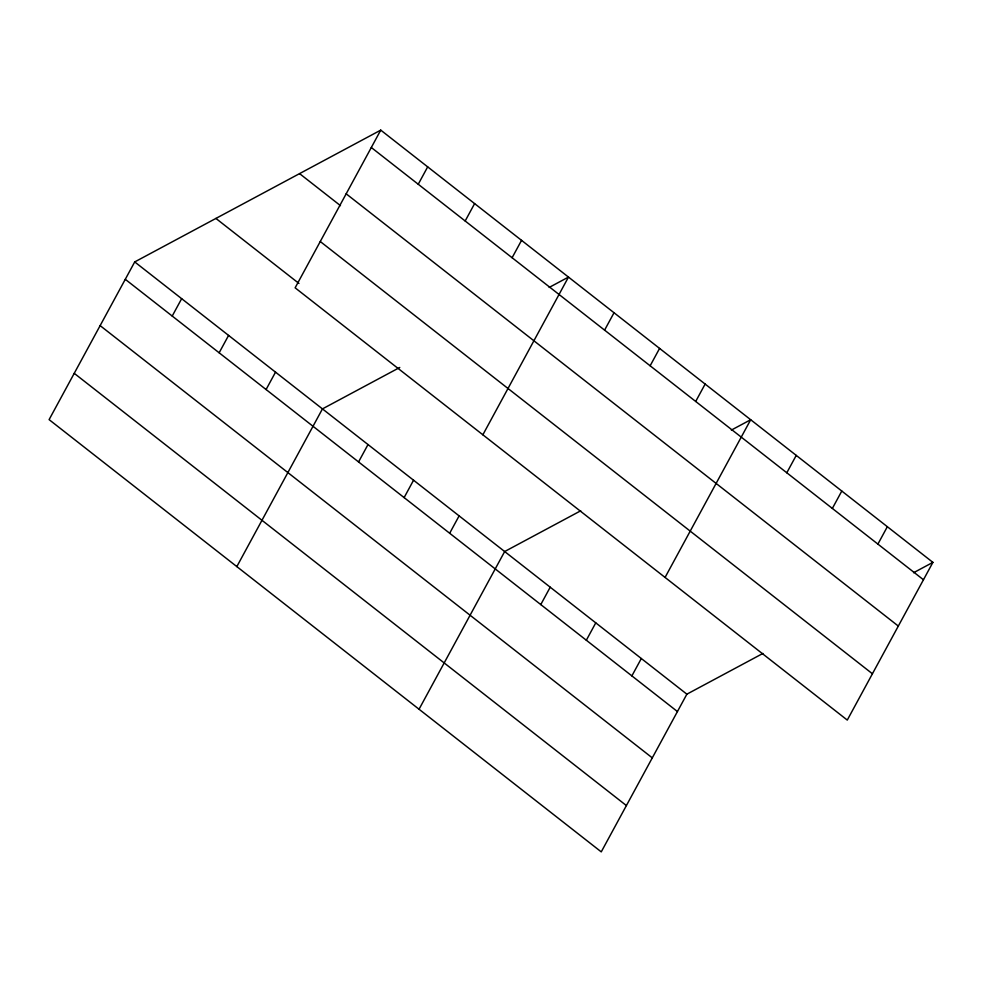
<?xml version="1.0" encoding="UTF-8"?>
<svg xmlns="http://www.w3.org/2000/svg" width="982" height="982" viewBox="0 0 982 982"><rect width="100%" height="100%" fill="white"/><g stroke="black" fill="none" stroke-linecap="round" stroke-linejoin="round"><path stroke-width="1.47" d="M380.746 130.127L295.128 287.824L847.282 720.076L932.9 562.367L380.746 130.127L134.718 261.924L49.1 419.633L601.254 851.873L686.872 694.176L762.904 653.447M172.218 316.057L181.658 298.675M219.146 352.796L228.585 335.414M266.085 389.535L275.525 372.153M418.246 184.248L427.686 166.866M236.834 566.589L322.452 408.893L399.772 367.464M465.173 220.987L474.613 203.605M358.565 461.933L368.005 444.551M512.113 257.726L521.552 240.345M404.118 497.604L413.557 480.21M482.862 434.793L568.48 277.084L549.147 287.444M449.67 533.263L459.11 515.869M604.593 330.136L614.032 312.742M419.044 709.237L504.662 551.54L580.693 510.8M650.145 365.795L659.585 348.414M540.775 604.581L550.215 587.199M695.698 401.454L705.137 384.072M586.328 640.239L595.767 622.858M665.072 577.428L750.69 419.731L731.357 430.079M631.88 675.898L641.32 658.517M786.803 472.772L796.242 455.39M832.355 508.43L841.795 491.049M877.908 544.089L887.347 526.708M913.567 572.727L932.9 562.367M371.306 147.509L923.461 579.761M346.167 193.81L898.321 626.062M299.559 173.618L340.472 205.655M320.267 241.523L872.421 673.762M215.917 218.434L298.945 283.442M134.718 261.924L686.872 694.176M125.291 279.318L677.433 711.557M100.139 325.619L652.293 757.871M74.239 373.332L626.393 805.571"/></g></svg>
